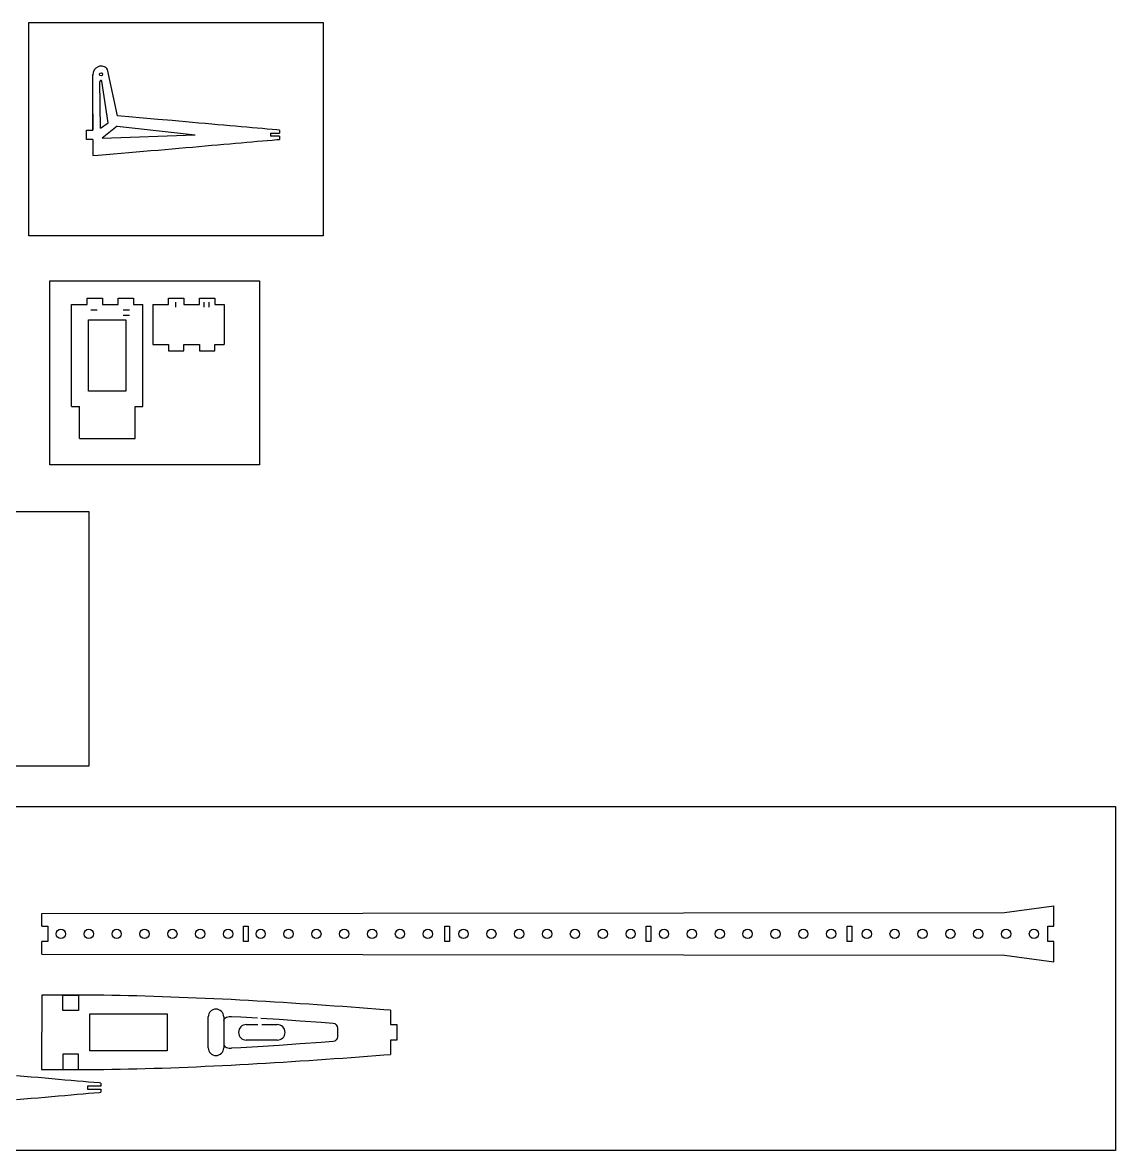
# Model space of a CAD drawing. Header units: inches. Extents: x 290 to 1080, y 574 to 987.
# Drawn here: x 727.3 to 1080.3, y 622.8 to 987.2 of the extents above; entities that cross this region are included whole.
import ezdxf

# ---------------------------------------------------------------- set-up
doc = ezdxf.new("R2010")
doc.units = ezdxf.units.IN
doc.header["$MEASUREMENT"] = 0
doc.layers.add('7', color=7, linetype='Continuous')
doc.layers.add('LAYER01', color=7, linetype='Continuous')

msp = doc.modelspace()

# ---------------------------------------------------------------- linework, layer by layer
for p, q in [((749.96, 952.45), (749.96, 970.45)), ((757.9, 957.02), (754.73, 972.03)), ((752.43, 953.02), (752.24, 968.09)), ((754.89, 954.75), (752.89, 968.26)), ((752.43, 953.02), (754.89, 954.75)), ((747.96, 952.45), (749.96, 952.45)), ((747.96, 949.45), (747.96, 952.45)), ((757.85, 953.77), (752.95, 949.85)), ((752.95, 949.85), (782.98, 950.95)), ((757.85, 953.77), (782.98, 950.95)), ((807.32, 951.45), (810.32, 951.45)), ((807.32, 951.45), (807.32, 950.45)), ((749.96, 949.45), (747.96, 949.45)), ((810.32, 950.45), (807.32, 950.45)), ((748.12, 896.15), (748.12, 898.15)), ((748.12, 898.15), (753.12, 898.15)), ((753.12, 898.15), (753.12, 896.15)), ((758.12, 896.15), (758.12, 898.15)), ((758.12, 898.15), (763.12, 898.15)), ((763.12, 898.15), (763.12, 896.15)), ((774.4, 896.15), (774.4, 898.15)), ((774.4, 898.15), (779.4, 898.15)), ((776.69, 896.88), (776.69, 895.26)), ((779.4, 898.15), (779.4, 896.15)), ((784.4, 896.15), (784.4, 898.15)), ((784.4, 898.15), (789.4, 898.15)), ((785.87, 896.88), (785.87, 895.26)), ((787.49, 896.88), (787.49, 895.26)), ((789.4, 898.15), (789.4, 896.15)), ((743.12, 863.15), (743.12, 896.15)), ((743.12, 896.15), (748.12, 896.15)), ((749.29, 894.42), (751.38, 894.42)), ((753.12, 896.15), (758.12, 896.15)), ((759.73, 894.42), (761.83, 894.42)), ((759.73, 892.71), (761.83, 892.71)), ((763.12, 896.15), (766.12, 896.15)), ((766.12, 863.15), (766.12, 896.15)), ((769.4, 896.15), (774.4, 896.15)), ((769.4, 896.15), (769.4, 883.15)), ((779.4, 896.15), (784.4, 896.15)), ((789.4, 896.15), (792.4, 896.15)), ((792.4, 896.15), (792.4, 883.15)), ((769.4, 883.15), (774.4, 883.15)), ((774.4, 883.15), (774.4, 881.15)), ((779.4, 881.15), (779.4, 883.15)), ((779.4, 883.15), (784.4, 883.15)), ((784.4, 883.15), (784.4, 881.15)), ((789.4, 881.15), (789.4, 883.15)), ((789.4, 883.15), (792.4, 883.15)), ((774.4, 881.15), (779.4, 881.15)), ((784.4, 881.15), (789.4, 881.15)), ((743.12, 863.15), (745.62, 863.15)), ((745.62, 852.86), (745.62, 863.15)), ((763.62, 852.86), (763.62, 863.15)), ((763.62, 863.15), (766.12, 863.15)), ((745.62, 852.86), (763.62, 852.86)), ((733.44, 699.37), (1044.46, 699.72)), ((1044.46, 699.72), (1060.44, 701.83)), ((1060.44, 695.3), (1060.44, 701.83)), ((733.44, 695.3), (733.44, 699.37)), ((733.44, 695.3), (735.44, 695.3)), ((735.44, 695.3), (735.44, 690.3)), ((798.69, 695.3), (800.19, 695.3)), ((798.69, 690.3), (798.69, 695.3)), ((800.19, 695.3), (800.19, 690.3)), ((863.69, 695.3), (865.19, 695.3)), ((863.69, 690.3), (863.69, 695.3)), ((865.19, 695.3), (865.19, 690.3)), ((928.69, 695.3), (930.19, 695.3)), ((928.69, 690.3), (928.69, 695.3)), ((930.19, 695.3), (930.19, 690.3)), ((993.69, 695.3), (995.19, 695.3)), ((993.69, 690.3), (993.69, 695.3)), ((995.19, 695.3), (995.19, 690.3)), ((1058.44, 690.3), (1058.44, 695.3)), ((1058.44, 695.3), (1060.44, 695.3)), ((733.44, 686.22), (733.44, 690.3)), ((735.44, 690.3), (733.44, 690.3)), ((800.19, 690.3), (798.69, 690.3)), ((865.19, 690.3), (863.69, 690.3)), ((930.19, 690.3), (928.69, 690.3)), ((995.19, 690.3), (993.69, 690.3)), ((1060.44, 690.3), (1058.44, 690.3)), ((1060.44, 683.76), (1060.44, 690.3)), ((733.44, 686.22), (1044.46, 685.87)), ((1044.46, 685.87), (1060.44, 683.76)), ((733.44, 672.96), (733.38, 649.02)), ((846.17, 668.11), (846.14, 663.49)), ((787.24, 655.99), (787.24, 665.99)), ((792.24, 665.99), (792.24, 655.99)), ((792.24, 664.86), (792.24, 657.11)), ((799.55, 663.49), (803.29, 663.49)), ((804.55, 663.49), (809.55, 663.49)), ((846.14, 663.49), (848.14, 663.49)), ((848.14, 663.49), (848.14, 658.49)), ((829.02, 662.38), (829.02, 659.59)), ((809.55, 658.49), (799.55, 658.49)), ((846.14, 658.49), (846.14, 653.87)), ((848.14, 658.49), (846.14, 658.49)), ((752.5, 643.62), (748.25, 643.62)), ((748.25, 643.62), (748.25, 642.62)), ((748.25, 642.62), (752.5, 642.62)), ((752.5, 644.62), (752.5, 643.62)), ((752.5, 642.62), (752.5, 641.62))]:
    msp.add_line(p, q)
for points in [[(729.29, 987.19), (824.39, 987.19), (824.39, 918.29), (729.29, 918.29)], [(736.13, 903.79), (803.81, 903.79), (803.81, 844.29), (736.13, 844.29)], [(292.03, 829.25), (748.7, 829.25), (748.7, 746.99), (292.03, 746.99)], [(290.18, 733.91), (1080.31, 733.91), (1080.31, 622.84), (290.18, 622.84)]]:
    msp.add_lwpolyline(points, close=True)
for points in [[(748.62, 868.15), (748.62, 891.15), (760.62, 891.15), (760.62, 868.15), (748.62, 868.15)], [(773.96, 666.99), (773.96, 654.99), (748.96, 654.99), (748.96, 666.99), (773.96, 666.99)], [(794.76, 666.12), (797.76, 665.95), (803.16, 665.63)], [(804.24, 665.57), (810.13, 665.2), (816.95, 664.74), (823.69, 664.27), (827.56, 663.99)], [(827.59, 657.99), (823.69, 657.7), (816.95, 657.23), (810.13, 656.77), (803.27, 656.35), (797.76, 656.02), (794.76, 655.85)]]:
    msp.add_lwpolyline(points)
msp.add_circle((752.63, 970.47), 0.5)
for centre, radius, start, end in [((752.61, 970.45), 2.65, 36.6113, 184.4431), ((752.58, 968.14), 0.334, 21.567, 188.6887), ((789.74, 665.99), 2.5, 0, 180), ((799.55, 660.99), 2.5, 90, 270), ((809.55, 660.99), 2.5, 270, 90), ((789.74, 655.99), 2.5, 180, 0)]:
    msp.add_arc(centre, radius, start, end)
for points in [[(792.24, 664.86), (792.24, 665.8), (793.82, 666.17), (794.76, 666.12)], [(827.56, 663.99), (828.28, 663.94), (829.02, 663.1), (829.02, 662.38)], [(829.02, 659.59), (829.02, 658.88), (828.3, 658.04), (827.59, 657.99)], [(792.24, 657.11), (792.24, 656.17), (793.82, 655.8), (794.76, 655.85)]]:
    msp.add_open_spline(points, degree=3)
at = {"layer": '7', "linetype": 'Continuous'}
for points in [[(749.96, 957.67), (749.96, 952.45)], [(810.32, 952.45), (809.43, 952.53), (807.88, 952.66), (806.33, 952.79), (804.77, 952.93), (803.08, 953.07), (801.39, 953.22), (799.7, 953.37), (797.87, 953.53), (796.04, 953.69), (794.22, 953.85), (792.26, 954.03), (790.31, 954.2), (788.36, 954.37), (786.28, 954.56), (784.21, 954.74), (782.14, 954.92), (779.96, 955.12), (777.78, 955.31), (775.59, 955.5), (770.93, 955.91), (766.27, 956.31), (761.61, 956.71), (759.15, 956.91), (757.9, 957.02)], [(749.96, 949.45), (749.96, 944.24)], [(749.96, 944.24), (751.69, 944.37), (754.23, 944.58), (756.69, 944.79), (759.15, 944.99), (761.61, 945.2), (763.99, 945.4), (766.36, 945.6), (768.74, 945.81), (771.03, 946.01), (773.31, 946.2), (775.59, 946.4), (777.78, 946.6), (779.96, 946.79), (782.14, 946.98), (784.21, 947.17), (786.28, 947.35), (788.36, 947.53), (790.31, 947.7), (792.26, 947.88), (794.22, 948.05), (796.04, 948.21), (797.87, 948.37), (799.7, 948.54), (801.39, 948.68), (803.08, 948.83), (804.77, 948.98), (806.33, 949.11), (807.88, 949.25), (809.43, 949.38), (810.32, 949.45)], [(846.14, 668.11), (844.01, 668.28), (841.38, 668.48), (838.74, 668.68), (836.06, 668.89), (833.37, 669.09), (830.68, 669.29), (827.95, 669.48), (825.21, 669.67), (822.48, 669.86), (819.71, 670.05), (816.95, 670.24), (814.18, 670.41), (811.4, 670.59), (808.61, 670.76), (805.82, 670.92), (803.02, 671.09), (800.23, 671.25), (797.43, 671.4), (794.63, 671.55), (791.83, 671.69), (789.03, 671.83), (786.24, 671.96), (783.46, 672.08), (780.67, 672.19), (777.9, 672.3), (775.14, 672.4), (772.37, 672.5), (769.64, 672.59), (766.91, 672.67), (764.17, 672.74), (761.49, 672.81), (758.8, 672.86), (756.11, 672.91), (753.48, 672.95), (750.84, 672.98), (748.21, 673.01), (745.64, 673.02), (743.07, 673.02), (740.5, 673.02), (738, 673.01), (735.51, 672.98), (733.44, 672.96)], [(740.32, 673.02), (745.32, 673.02), (745.32, 668.02), (740.32, 668.02), (740.32, 673.02)], [(733.38, 649.02), (735.51, 648.99), (738, 648.97), (740.5, 648.95), (743.07, 648.95), (745.64, 648.95), (748.21, 648.97), (750.84, 648.99), (753.48, 649.02), (756.11, 649.06), (758.8, 649.11), (761.49, 649.17), (764.17, 649.23), (766.91, 649.3), (769.64, 649.38), (772.37, 649.47), (775.14, 649.57), (777.9, 649.67), (780.67, 649.78), (783.46, 649.9), (786.24, 650.02), (789.03, 650.15), (791.83, 650.28), (794.63, 650.42), (797.43, 650.57), (800.23, 650.73), (803.02, 650.89), (805.82, 651.05), (808.61, 651.21), (811.4, 651.38), (814.18, 651.56), (816.95, 651.74), (819.71, 651.92), (822.48, 652.11), (825.21, 652.3), (827.95, 652.49), (830.68, 652.69), (833.37, 652.88), (836.06, 653.08), (838.74, 653.29), (841.38, 653.49), (844.01, 653.7), (846.14, 653.87)], [(740.32, 648.95), (745.32, 648.95), (745.32, 653.95), (740.32, 653.95), (740.32, 648.95)], [(752.5, 644.62), (752.11, 644.65), (750.34, 644.8), (748.58, 644.94), (746.81, 645.09), (744.87, 645.26), (742.92, 645.42), (740.97, 645.59), (738.85, 645.78), (736.72, 645.96), (734.6, 646.15), (732.31, 646.35), (730.01, 646.55), (727.72, 646.76), (725.27, 646.98)], [(725.27, 639.26), (727.72, 639.48), (730.01, 639.68), (732.31, 639.88), (734.6, 640.08), (736.72, 640.27), (738.85, 640.46), (740.97, 640.64), (742.92, 640.81), (744.87, 640.98), (746.81, 641.14), (748.58, 641.29), (750.34, 641.44), (752.11, 641.58), (752.5, 641.62)]]:
    msp.add_lwpolyline(points, dxfattribs=at)
at = {"layer": 'LAYER01', "color": 7, "linetype": 'Continuous'}
for p, q in [((810.32, 952.45), (810.32, 951.45)), ((810.32, 950.45), (810.32, 949.45))]:
    msp.add_line(p, q, dxfattribs=at)
for centre in [(739.66, 692.8), (748.66, 692.8), (757.66, 692.8), (766.66, 692.8), (775.66, 692.8), (784.66, 692.8), (793.66, 692.8), (804.18, 692.8), (813.18, 692.8), (822.18, 692.8), (831.18, 692.8), (840.18, 692.8), (849.18, 692.8), (858.18, 692.8), (869.71, 692.8), (878.71, 692.8), (887.71, 692.8), (896.71, 692.8), (905.71, 692.8), (914.71, 692.8), (923.71, 692.8), (934.48, 692.8), (943.48, 692.8), (952.48, 692.8), (961.48, 692.8), (970.48, 692.8), (979.48, 692.8), (988.48, 692.8), (999.98, 692.8), (1008.98, 692.8), (1017.98, 692.8), (1026.98, 692.8), (1035.98, 692.8), (1044.98, 692.8), (1053.98, 692.8)]:
    msp.add_circle(centre, 1.5, dxfattribs=at)

doc.saveas('drawing.dxf')
